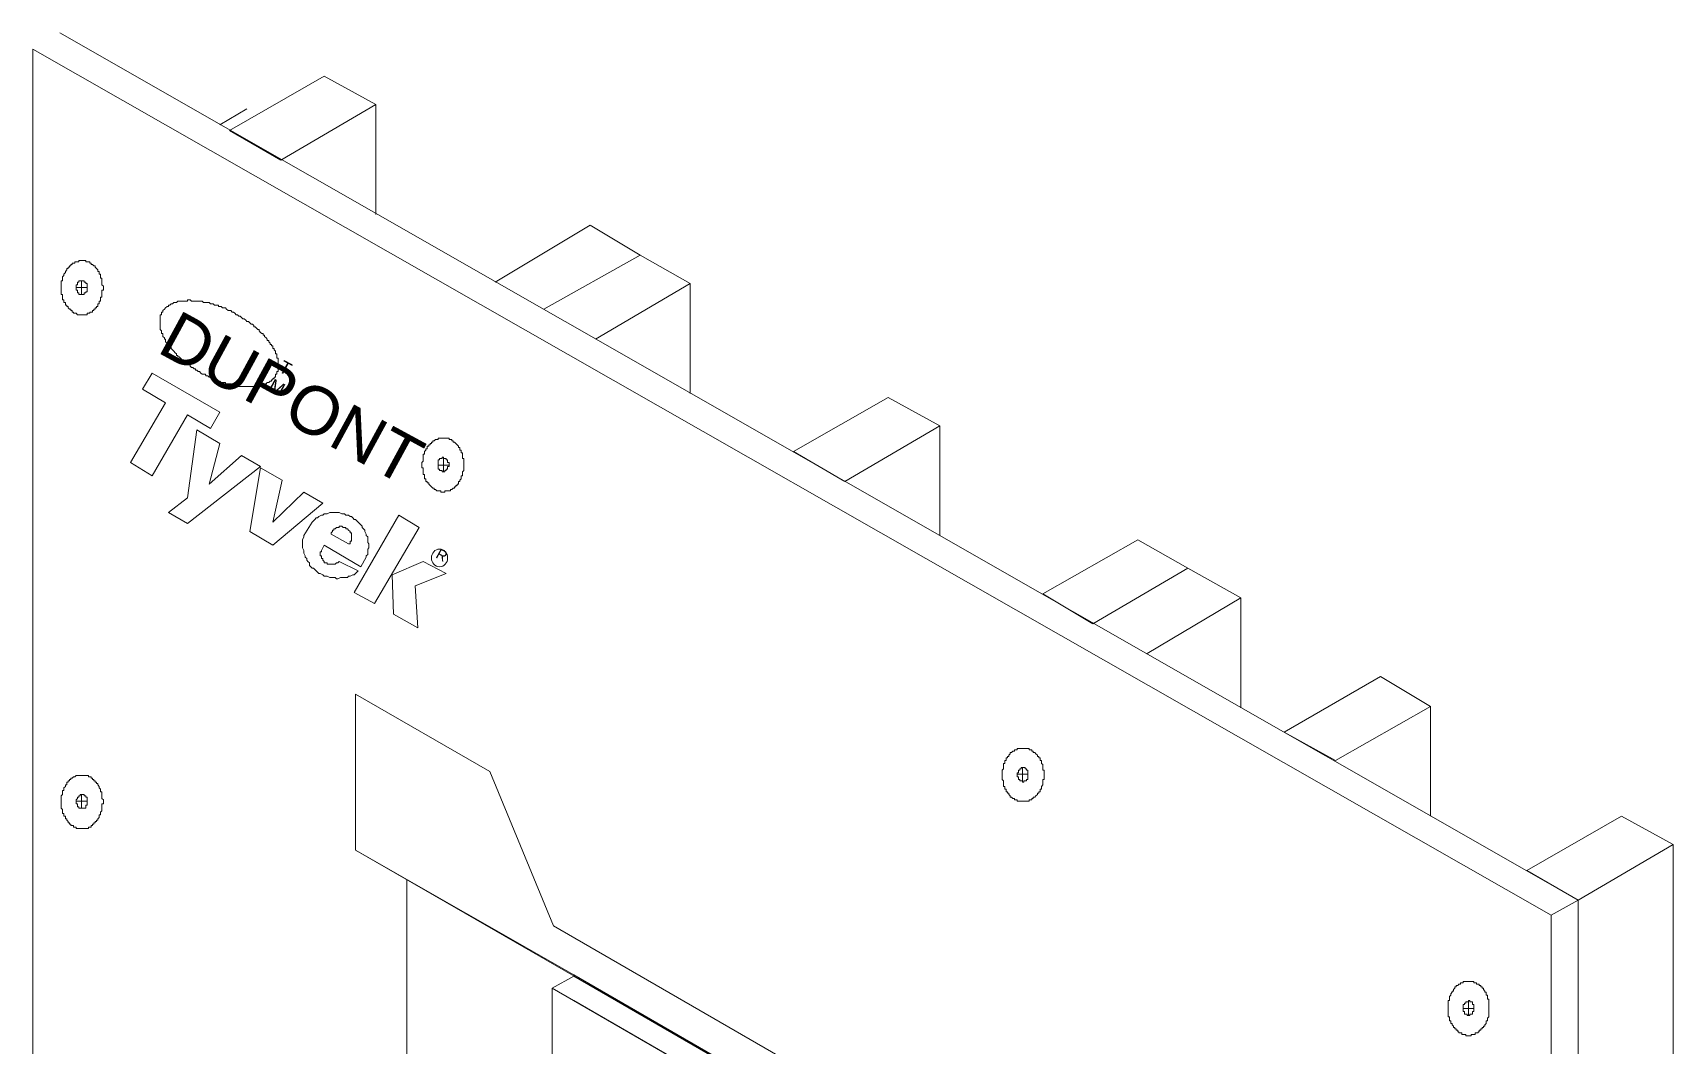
# Model space of a CAD drawing. Header units: inches. Extents: x 0 to 32.7, y -0.1 to 22.9.
# Drawn here: x 8.217 to 10.234, y 4.585 to 5.83 of the extents above; entities that cross this region are included whole.
import ezdxf

# ---------------------------------------------------------------- set-up
doc = ezdxf.new("R2010")
doc.units = ezdxf.units.IN
doc.header["$MEASUREMENT"] = 0
doc.layers.add('PDF_Geometry', color=7, linetype='Continuous', true_color=0x5d5d5d)
doc.layers.add('PDF_Text', color=7, linetype='Continuous')
doc.styles.add('PDF Arial', font='arial.ttf')
doc.styles.add('PDF Chief Blueprint', font='Chief_Blueprint.ttf')

msp = doc.modelspace()

# ---------------------------------------------------------------- linework, layer by layer
at = {"layer": 'PDF_Geometry', "color": 254, "lineweight": 18, "true_color": 0xe1e1e1}
for points in [[(10.0838, 1.7986), (10.1171, 1.8169), (10.1171, 4.7636), (8.2504, 5.8303)], [(8.4804, 5.7369), (8.4471, 5.7169)], [(10.1171, 4.7636), (10.0838, 4.7453)]]:
    msp.add_lwpolyline(points, dxfattribs=at)
at = {"layer": 'PDF_Geometry', "color": 7, "lineweight": 18}
msp.add_lwpolyline([(10.0838, 1.7986), (10.0838, 4.7453), (8.2171, 5.8103), (8.2171, 2.8786)], close=True, dxfattribs=at)
at = {"layer": 'PDF_Geometry', "color": 253, "lineweight": 18, "true_color": 0xa2a2a2}
for points in [[(8.6388, 5.6069), (8.6388, 5.7419), (8.5754, 5.7769), (8.4588, 5.7103), (8.5221, 5.6736), (8.6388, 5.7419)], [(8.7854, 5.5236), (8.9021, 5.5936), (8.9638, 5.5569)], [(8.9088, 5.4536), (9.0254, 5.5219), (8.9638, 5.5569), (8.8454, 5.4903)], [(9.0254, 5.3869), (9.0254, 5.5219)], [(9.3321, 5.2119), (9.3321, 5.3469), (9.2688, 5.3819), (9.1521, 5.3153), (9.2154, 5.2786), (9.3321, 5.3469)], [(9.6371, 5.1719), (9.7021, 5.1353), (9.5871, 5.0669)], [(9.7021, 5.1353), (9.7021, 5.0003)], [(9.9354, 4.8669), (9.9354, 5.0019), (9.8738, 5.0386), (9.7554, 4.9703), (9.8188, 4.9353), (9.9354, 5.0019)], [(10.1171, 1.8169), (10.2338, 1.8853), (10.2338, 4.8319), (10.1704, 4.8669), (10.0538, 4.8003), (10.1171, 4.7636), (10.2338, 4.8319)]]:
    msp.add_lwpolyline(points, dxfattribs=at)
at = {"layer": 'PDF_Geometry', "lineweight": 18}
for points in [[(8.2771, 5.5503), (8.2788, 5.5503), (8.2804, 5.5503), (8.2821, 5.5503), (8.2821, 5.5486), (8.2838, 5.5486), (8.2854, 5.5486), (8.2871, 5.5486), (8.2871, 5.5469), (8.2888, 5.5469), (8.2888, 5.5453), (8.2904, 5.5453), (8.2921, 5.5436), (8.2938, 5.5436), (8.2938, 5.5419), (8.2954, 5.5403), (8.2971, 5.5386), (8.2971, 5.5369), (8.2988, 5.5369), (8.2988, 5.5353), (8.2988, 5.5336), (8.3004, 5.5336), (8.3004, 5.5319), (8.3004, 5.5303), (8.3004, 5.5286), (8.3021, 5.5286), (8.3021, 5.5269), (8.3021, 5.5253), (8.3021, 5.5236), (8.3021, 5.5219), (8.3021, 5.5203), (8.3038, 5.5186), (8.3038, 5.5169), (8.3038, 5.5153), (8.3038, 5.5136), (8.3021, 5.5136), (8.3021, 5.5119), (8.3021, 5.5103), (8.3021, 5.5086), (8.3021, 5.5069), (8.3021, 5.5053), (8.3004, 5.5053), (8.3004, 5.5036), (8.3004, 5.5019), (8.3004, 5.5003), (8.2988, 5.5003), (8.2988, 5.4986), (8.2988, 5.4969), (8.2971, 5.4969), (8.2971, 5.4953), (8.2971, 5.4936), (8.2954, 5.4936), (8.2954, 5.4919), (8.2938, 5.4919), (8.2938, 5.4903), (8.2921, 5.4903), (8.2921, 5.4886), (8.2904, 5.4886), (8.2904, 5.4869), (8.2888, 5.4869), (8.2871, 5.4869), (8.2871, 5.4853), (8.2854, 5.4853), (8.2838, 5.4853), (8.2838, 5.4836), (8.2821, 5.4836), (8.2804, 5.4836), (8.2788, 5.4836), (8.2771, 5.4836), (8.2754, 5.4836), (8.2738, 5.4836), (8.2721, 5.4836), (8.2704, 5.4853), (8.2688, 5.4853), (8.2671, 5.4853), (8.2671, 5.4869), (8.2654, 5.4869), (8.2654, 5.4886), (8.2638, 5.4886), (8.2638, 5.4903), (8.2621, 5.4903), (8.2604, 5.4919), (8.2604, 5.4936), (8.2588, 5.4936), (8.2588, 5.4953), (8.2571, 5.4953), (8.2571, 5.4969), (8.2571, 5.4986), (8.2554, 5.4986), (8.2554, 5.5003), (8.2554, 5.5019), (8.2538, 5.5019), (8.2538, 5.5036), (8.2538, 5.5053), (8.2538, 5.5069), (8.2538, 5.5086), (8.2521, 5.5086), (8.2521, 5.5103), (8.2521, 5.5119), (8.2521, 5.5136), (8.2521, 5.5153), (8.2521, 5.5169), (8.2521, 5.5186), (8.2521, 5.5203), (8.2521, 5.5219), (8.2521, 5.5236), (8.2521, 5.5253), (8.2538, 5.5253), (8.2538, 5.5269), (8.2538, 5.5286), (8.2538, 5.5303), (8.2554, 5.5319), (8.2554, 5.5336), (8.2571, 5.5353), (8.2571, 5.5369), (8.2588, 5.5386), (8.2588, 5.5403), (8.2604, 5.5403), (8.2604, 5.5419), (8.2621, 5.5419), (8.2621, 5.5436), (8.2638, 5.5436), (8.2638, 5.5453), (8.2654, 5.5453), (8.2654, 5.5469), (8.2671, 5.5469), (8.2688, 5.5469), (8.2688, 5.5486), (8.2704, 5.5486), (8.2721, 5.5486), (8.2738, 5.5486), (8.2738, 5.5503), (8.2754, 5.5503)], [(8.7221, 5.3319), (8.7238, 5.3319), (8.7254, 5.3319), (8.7271, 5.3319), (8.7288, 5.3319), (8.7288, 5.3303), (8.7304, 5.3303), (8.7321, 5.3303), (8.7321, 5.3286), (8.7338, 5.3286), (8.7338, 5.3269), (8.7354, 5.3269), (8.7371, 5.3253), (8.7388, 5.3236), (8.7404, 5.3219), (8.7404, 5.3203), (8.7421, 5.3203), (8.7421, 5.3186), (8.7421, 5.3169), (8.7438, 5.3169), (8.7438, 5.3153), (8.7438, 5.3136), (8.7454, 5.3136), (8.7454, 5.3119), (8.7454, 5.3103), (8.7454, 5.3086), (8.7454, 5.3069), (8.7471, 5.3069), (8.7471, 5.3053), (8.7471, 5.3036), (8.7471, 5.3019), (8.7471, 5.3003), (8.7471, 5.2986), (8.7471, 5.2969), (8.7471, 5.2953), (8.7471, 5.2936), (8.7471, 5.2919), (8.7454, 5.2903), (8.7454, 5.2886), (8.7454, 5.2869), (8.7454, 5.2853), (8.7438, 5.2853), (8.7438, 5.2836), (8.7438, 5.2819), (8.7421, 5.2803), (8.7421, 5.2786), (8.7404, 5.2786), (8.7404, 5.2769), (8.7404, 5.2753), (8.7388, 5.2753), (8.7388, 5.2736), (8.7371, 5.2736), (8.7371, 5.2719), (8.7354, 5.2719), (8.7354, 5.2703), (8.7338, 5.2703), (8.7321, 5.2686), (8.7304, 5.2686), (8.7304, 5.2669), (8.7288, 5.2669), (8.7271, 5.2669), (8.7254, 5.2669), (8.7238, 5.2669), (8.7238, 5.2653), (8.7221, 5.2653), (8.7204, 5.2653), (8.7188, 5.2653), (8.7188, 5.2669), (8.7171, 5.2669), (8.7154, 5.2669), (8.7138, 5.2669), (8.7121, 5.2686), (8.7104, 5.2686), (8.7104, 5.2703), (8.7088, 5.2703), (8.7071, 5.2719), (8.7054, 5.2736), (8.7038, 5.2753), (8.7038, 5.2769), (8.7021, 5.2769), (8.7021, 5.2786), (8.7004, 5.2786), (8.7004, 5.2803), (8.7004, 5.2819), (8.6988, 5.2819), (8.6988, 5.2836), (8.6988, 5.2853), (8.6988, 5.2869), (8.6971, 5.2869), (8.6971, 5.2886), (8.6971, 5.2903), (8.6971, 5.2919), (8.6971, 5.2936), (8.6971, 5.2953), (8.6954, 5.2953), (8.6954, 5.2969), (8.6954, 5.2986), (8.6954, 5.3003), (8.6954, 5.3019), (8.6971, 5.3036), (8.6971, 5.3053), (8.6971, 5.3069), (8.6971, 5.3086), (8.6971, 5.3103), (8.6971, 5.3119), (8.6988, 5.3119), (8.6988, 5.3136), (8.6988, 5.3153), (8.7004, 5.3169), (8.7004, 5.3186), (8.7021, 5.3186), (8.7021, 5.3203), (8.7021, 5.3219), (8.7038, 5.3219), (8.7038, 5.3236), (8.7054, 5.3236), (8.7054, 5.3253), (8.7071, 5.3253), (8.7071, 5.3269), (8.7088, 5.3269), (8.7088, 5.3286), (8.7104, 5.3286), (8.7121, 5.3303), (8.7138, 5.3303), (8.7154, 5.3303), (8.7154, 5.3319), (8.7171, 5.3319), (8.7188, 5.3319), (8.7204, 5.3319)], [(9.4338, 4.9503), (9.4354, 4.9503), (9.4371, 4.9503), (9.4388, 4.9503), (9.4404, 4.9503), (9.4421, 4.9503), (9.4421, 4.9486), (9.4438, 4.9486), (9.4454, 4.9486), (9.4454, 4.9469), (9.4471, 4.9469), (9.4471, 4.9453), (9.4488, 4.9453), (9.4504, 4.9436), (9.4521, 4.9419), (9.4521, 4.9403), (9.4538, 4.9403), (9.4538, 4.9386), (9.4554, 4.9386), (9.4554, 4.9369), (9.4554, 4.9353), (9.4571, 4.9353), (9.4571, 4.9336), (9.4571, 4.9319), (9.4588, 4.9303), (9.4588, 4.9286), (9.4588, 4.9269), (9.4588, 4.9253), (9.4588, 4.9236), (9.4604, 4.9236), (9.4604, 4.9219), (9.4604, 4.9203), (9.4604, 4.9186), (9.4604, 4.9169), (9.4604, 4.9153), (9.4604, 4.9136), (9.4604, 4.9119), (9.4588, 4.9119), (9.4588, 4.9103), (9.4588, 4.9086), (9.4588, 4.9069), (9.4588, 4.9053), (9.4571, 4.9036), (9.4571, 4.9019), (9.4571, 4.9003), (9.4554, 4.9003), (9.4554, 4.8986), (9.4554, 4.8969), (9.4538, 4.8969), (9.4538, 4.8953), (9.4521, 4.8953), (9.4521, 4.8936), (9.4504, 4.8919), (9.4488, 4.8903), (9.4471, 4.8903), (9.4471, 4.8886), (9.4454, 4.8886), (9.4454, 4.8869), (9.4438, 4.8869), (9.4421, 4.8869), (9.4421, 4.8853), (9.4404, 4.8853), (9.4388, 4.8853), (9.4371, 4.8853), (9.4354, 4.8853), (9.4338, 4.8853), (9.4321, 4.8853), (9.4304, 4.8853), (9.4288, 4.8853), (9.4271, 4.8853), (9.4271, 4.8869), (9.4254, 4.8869), (9.4238, 4.8869), (9.4238, 4.8886), (9.4221, 4.8886), (9.4204, 4.8903), (9.4188, 4.8903), (9.4188, 4.8919), (9.4171, 4.8936), (9.4171, 4.8953), (9.4154, 4.8953), (9.4154, 4.8969), (9.4138, 4.8969), (9.4138, 4.8986), (9.4138, 4.9003), (9.4121, 4.9003), (9.4121, 4.9019), (9.4121, 4.9036), (9.4104, 4.9036), (9.4104, 4.9053), (9.4104, 4.9069), (9.4104, 4.9086), (9.4104, 4.9103), (9.4088, 4.9119), (9.4088, 4.9136), (9.4088, 4.9153), (9.4088, 4.9169), (9.4088, 4.9186), (9.4088, 4.9203), (9.4088, 4.9219), (9.4088, 4.9236), (9.4104, 4.9253), (9.4104, 4.9269), (9.4104, 4.9286), (9.4104, 4.9303), (9.4104, 4.9319), (9.4121, 4.9319), (9.4121, 4.9336), (9.4121, 4.9353), (9.4138, 4.9353), (9.4138, 4.9369), (9.4138, 4.9386), (9.4154, 4.9386), (9.4154, 4.9403), (9.4171, 4.9403), (9.4171, 4.9419), (9.4188, 4.9436), (9.4188, 4.9453), (9.4204, 4.9453), (9.4221, 4.9469), (9.4238, 4.9469), (9.4238, 4.9486), (9.4254, 4.9486), (9.4271, 4.9486), (9.4271, 4.9503), (9.4288, 4.9503), (9.4304, 4.9503), (9.4321, 4.9503)], [(8.2771, 4.9169), (8.2788, 4.9169), (8.2804, 4.9169), (8.2821, 4.9169), (8.2838, 4.9169), (8.2854, 4.9169), (8.2854, 4.9153), (8.2871, 4.9153), (8.2888, 4.9153), (8.2888, 4.9136), (8.2904, 4.9136), (8.2904, 4.9119), (8.2921, 4.9119), (8.2921, 4.9103), (8.2938, 4.9103), (8.2938, 4.9086), (8.2954, 4.9086), (8.2954, 4.9069), (8.2971, 4.9069), (8.2971, 4.9053), (8.2988, 4.9036), (8.2988, 4.9019), (8.3004, 4.9003), (8.3004, 4.8986), (8.3004, 4.8969), (8.3021, 4.8969), (8.3021, 4.8953), (8.3021, 4.8936), (8.3021, 4.8919), (8.3021, 4.8903), (8.3021, 4.8886), (8.3038, 4.8869), (8.3038, 4.8853), (8.3038, 4.8836), (8.3038, 4.8819), (8.3021, 4.8819), (8.3021, 4.8803), (8.3021, 4.8786), (8.3021, 4.8769), (8.3021, 4.8753), (8.3021, 4.8736), (8.3004, 4.8719), (8.3004, 4.8703), (8.3004, 4.8686), (8.2988, 4.8686), (8.2988, 4.8669), (8.2988, 4.8653), (8.2971, 4.8636), (8.2971, 4.8619), (8.2954, 4.8619), (8.2954, 4.8603), (8.2938, 4.8603), (8.2938, 4.8586), (8.2921, 4.8586), (8.2921, 4.8569), (8.2904, 4.8569), (8.2904, 4.8553), (8.2888, 4.8553), (8.2888, 4.8536), (8.2871, 4.8536), (8.2854, 4.8536), (8.2854, 4.8519), (8.2838, 4.8519), (8.2821, 4.8519), (8.2804, 4.8519), (8.2788, 4.8519), (8.2771, 4.8519), (8.2754, 4.8519), (8.2738, 4.8519), (8.2721, 4.8519), (8.2704, 4.8519), (8.2704, 4.8536), (8.2688, 4.8536), (8.2671, 4.8536), (8.2671, 4.8553), (8.2654, 4.8553), (8.2638, 4.8553), (8.2638, 4.8569), (8.2621, 4.8569), (8.2621, 4.8586), (8.2604, 4.8586), (8.2604, 4.8603), (8.2588, 4.8619), (8.2588, 4.8636), (8.2571, 4.8636), (8.2571, 4.8653), (8.2571, 4.8669), (8.2554, 4.8669), (8.2554, 4.8686), (8.2554, 4.8703), (8.2538, 4.8703), (8.2538, 4.8719), (8.2538, 4.8736), (8.2538, 4.8753), (8.2521, 4.8769), (8.2521, 4.8786), (8.2521, 4.8803), (8.2521, 4.8819), (8.2521, 4.8836), (8.2521, 4.8853), (8.2521, 4.8869), (8.2521, 4.8886), (8.2521, 4.8903), (8.2521, 4.8919), (8.2538, 4.8936), (8.2538, 4.8953), (8.2538, 4.8969), (8.2538, 4.8986), (8.2554, 4.8986), (8.2554, 4.9003), (8.2554, 4.9019), (8.2571, 4.9036), (8.2571, 4.9053), (8.2588, 4.9053), (8.2588, 4.9069), (8.2588, 4.9086), (8.2604, 4.9086), (8.2604, 4.9103), (8.2621, 4.9103), (8.2621, 4.9119), (8.2638, 4.9119), (8.2638, 4.9136), (8.2654, 4.9136), (8.2671, 4.9153), (8.2688, 4.9153), (8.2704, 4.9169), (8.2721, 4.9169), (8.2738, 4.9169), (8.2754, 4.9169)], [(9.9821, 4.6636), (9.9838, 4.6636), (9.9854, 4.6636), (9.9871, 4.6636), (9.9888, 4.6636), (9.9888, 4.6619), (9.9904, 4.6619), (9.9921, 4.6619), (9.9921, 4.6603), (9.9938, 4.6603), (9.9954, 4.6603), (9.9954, 4.6586), (9.9971, 4.6586), (9.9971, 4.6569), (9.9988, 4.6569), (9.9988, 4.6553), (10.0004, 4.6553), (10.0004, 4.6536), (10.0021, 4.6519), (10.0021, 4.6503), (10.0038, 4.6503), (10.0038, 4.6486), (10.0038, 4.6469), (10.0054, 4.6469), (10.0054, 4.6453), (10.0054, 4.6436), (10.0054, 4.6419), (10.0071, 4.6419), (10.0071, 4.6403), (10.0071, 4.6386), (10.0071, 4.6369), (10.0071, 4.6353), (10.0071, 4.6336), (10.0071, 4.6319), (10.0071, 4.6303), (10.0071, 4.6286), (10.0071, 4.6269), (10.0071, 4.6253), (10.0071, 4.6236), (10.0071, 4.6219), (10.0071, 4.6203), (10.0054, 4.6186), (10.0054, 4.6169), (10.0054, 4.6153), (10.0038, 4.6153), (10.0038, 4.6136), (10.0038, 4.6119), (10.0021, 4.6103), (10.0021, 4.6086), (10.0004, 4.6086), (10.0004, 4.6069), (9.9988, 4.6069), (9.9988, 4.6053), (9.9971, 4.6053), (9.9971, 4.6036), (9.9954, 4.6036), (9.9954, 4.6019), (9.9938, 4.6019), (9.9938, 4.6003), (9.9921, 4.6003), (9.9904, 4.6003), (9.9904, 4.5986), (9.9888, 4.5986), (9.9871, 4.5986), (9.9854, 4.5986), (9.9854, 4.5969), (9.9838, 4.5969), (9.9821, 4.5969), (9.9804, 4.5969), (9.9788, 4.5969), (9.9788, 4.5986), (9.9771, 4.5986), (9.9754, 4.5986), (9.9738, 4.5986), (9.9738, 4.6003), (9.9721, 4.6003), (9.9704, 4.6003), (9.9704, 4.6019), (9.9688, 4.6019), (9.9688, 4.6036), (9.9671, 4.6036), (9.9671, 4.6053), (9.9654, 4.6053), (9.9654, 4.6069), (9.9638, 4.6069), (9.9638, 4.6086), (9.9621, 4.6103), (9.9621, 4.6119), (9.9604, 4.6119), (9.9604, 4.6136), (9.9604, 4.6153), (9.9588, 4.6153), (9.9588, 4.6169), (9.9588, 4.6186), (9.9588, 4.6203), (9.9571, 4.6203), (9.9571, 4.6219), (9.9571, 4.6236), (9.9571, 4.6253), (9.9571, 4.6269), (9.9571, 4.6286), (9.9571, 4.6303), (9.9571, 4.6319), (9.9571, 4.6336), (9.9571, 4.6353), (9.9571, 4.6369), (9.9571, 4.6386), (9.9571, 4.6403), (9.9588, 4.6403), (9.9588, 4.6419), (9.9588, 4.6436), (9.9588, 4.6453), (9.9604, 4.6469), (9.9604, 4.6486), (9.9621, 4.6503), (9.9621, 4.6519), (9.9638, 4.6519), (9.9638, 4.6536), (9.9654, 4.6553), (9.9654, 4.6569), (9.9671, 4.6569), (9.9671, 4.6586), (9.9688, 4.6586), (9.9704, 4.6603), (9.9721, 4.6603), (9.9721, 4.6619), (9.9738, 4.6619), (9.9754, 4.6619), (9.9754, 4.6636), (9.9771, 4.6636), (9.9788, 4.6636), (9.9804, 4.6636)]]:
    msp.add_lwpolyline(points, close=True, dxfattribs=at)
at = {"layer": 'PDF_Geometry', "color": 251, "lineweight": 18, "true_color": 0x686868}
for points in [[(8.2771, 5.5253), (8.2788, 5.5253), (8.2804, 5.5253), (8.2804, 5.5236), (8.2821, 5.5236), (8.2821, 5.5219), (8.2838, 5.5219), (8.2838, 5.5203), (8.2838, 5.5186), (8.2838, 5.5169), (8.2838, 5.5153), (8.2838, 5.5136), (8.2838, 5.5119), (8.2821, 5.5119), (8.2821, 5.5103), (8.2804, 5.5103), (8.2804, 5.5086), (8.2788, 5.5086), (8.2771, 5.5086), (8.2754, 5.5086), (8.2738, 5.5086), (8.2738, 5.5103), (8.2721, 5.5103), (8.2721, 5.5119), (8.2721, 5.5136), (8.2704, 5.5136), (8.2704, 5.5153), (8.2704, 5.5169), (8.2704, 5.5186), (8.2704, 5.5203), (8.2721, 5.5203), (8.2721, 5.5219), (8.2721, 5.5236), (8.2738, 5.5236), (8.2738, 5.5253), (8.2754, 5.5253)], [(8.5154, 5.4103), (8.5154, 5.4086), (8.5154, 5.4069), (8.5138, 5.4069), (8.5138, 5.4053), (8.5121, 5.4053), (8.5121, 5.4036), (8.5104, 5.4036), (8.5104, 5.4019), (8.5088, 5.4019), (8.5071, 5.4003), (8.5054, 5.4003), (8.5038, 5.3986), (8.5021, 5.3986), (8.5004, 5.3969), (8.4988, 5.3969), (8.4971, 5.3969), (8.4954, 5.3969), (8.4938, 5.3953), (8.4921, 5.3953), (8.4904, 5.3953), (8.4888, 5.3953), (8.4871, 5.3953), (8.4854, 5.3953), (8.4838, 5.3953), (8.4821, 5.3953), (8.4804, 5.3953), (8.4788, 5.3953), (8.4771, 5.3953), (8.4754, 5.3953), (8.4738, 5.3953), (8.4721, 5.3953), (8.4704, 5.3953), (8.4688, 5.3953), (8.4671, 5.3969), (8.4654, 5.3969), (8.4638, 5.3969), (8.4621, 5.3969), (8.4604, 5.3986), (8.4588, 5.3986), (8.4571, 5.3986), (8.4554, 5.3986), (8.4538, 5.3986), (8.4538, 5.4003), (8.4521, 5.4003), (8.4504, 5.4003), (8.4488, 5.4003), (8.4471, 5.4019), (8.4454, 5.4019), (8.4438, 5.4019), (8.4438, 5.4036), (8.4421, 5.4036), (8.4404, 5.4036), (8.4388, 5.4053), (8.4371, 5.4053), (8.4354, 5.4069), (8.4338, 5.4069), (8.4321, 5.4086), (8.4304, 5.4086), (8.4288, 5.4103), (8.4271, 5.4103), (8.4254, 5.4103), (8.4238, 5.4119), (8.4221, 5.4136), (8.4204, 5.4136), (8.4188, 5.4153), (8.4171, 5.4153), (8.4171, 5.4169), (8.4154, 5.4169), (8.4138, 5.4186), (8.4121, 5.4186), (8.4104, 5.4203), (8.4104, 5.4219), (8.4088, 5.4219), (8.4071, 5.4236), (8.4054, 5.4236), (8.4054, 5.4253), (8.4038, 5.4253), (8.4021, 5.4269), (8.4004, 5.4286), (8.3988, 5.4303), (8.3971, 5.4319), (8.3954, 5.4319), (8.3954, 5.4336), (8.3938, 5.4336), (8.3938, 5.4353), (8.3921, 5.4369), (8.3904, 5.4386), (8.3888, 5.4403), (8.3871, 5.4419), (8.3871, 5.4436), (8.3854, 5.4436), (8.3854, 5.4453), (8.3838, 5.4453), (8.3838, 5.4469), (8.3821, 5.4486), (8.3804, 5.4503), (8.3804, 5.4519), (8.3804, 5.4536), (8.3788, 5.4536), (8.3788, 5.4553), (8.3771, 5.4569), (8.3771, 5.4586), (8.3771, 5.4603), (8.3754, 5.4603), (8.3754, 5.4619), (8.3754, 5.4636), (8.3738, 5.4653), (8.3738, 5.4669), (8.3738, 5.4686), (8.3738, 5.4703), (8.3738, 5.4719), (8.3738, 5.4736), (8.3738, 5.4753), (8.3738, 5.4769), (8.3738, 5.4786), (8.3738, 5.4803), (8.3738, 5.4819), (8.3738, 5.4836), (8.3754, 5.4836), (8.3754, 5.4853), (8.3754, 5.4869), (8.3771, 5.4869), (8.3771, 5.4886), (8.3788, 5.4903), (8.3804, 5.4919), (8.3821, 5.4936), (8.3838, 5.4936), (8.3838, 5.4953), (8.3854, 5.4953), (8.3871, 5.4969), (8.3888, 5.4969), (8.3904, 5.4986), (8.3921, 5.4986), (8.3938, 5.4986), (8.3954, 5.5003), (8.3971, 5.5003), (8.3988, 5.5003), (8.4004, 5.5003), (8.4021, 5.5003), (8.4038, 5.5003), (8.4054, 5.5003), (8.4071, 5.5003), (8.4071, 5.5019), (8.4088, 5.5019), (8.4104, 5.5019), (8.4121, 5.5003), (8.4138, 5.5003), (8.4154, 5.5003), (8.4171, 5.5003), (8.4188, 5.5003), (8.4204, 5.5003), (8.4221, 5.5003), (8.4238, 5.5003), (8.4254, 5.5003), (8.4271, 5.4986), (8.4288, 5.4986), (8.4304, 5.4986), (8.4321, 5.4986), (8.4338, 5.4986), (8.4354, 5.4969), (8.4371, 5.4969), (8.4388, 5.4969), (8.4404, 5.4953), (8.4421, 5.4953), (8.4438, 5.4953), (8.4454, 5.4953), (8.4454, 5.4936), (8.4471, 5.4936), (8.4488, 5.4936), (8.4504, 5.4919), (8.4521, 5.4919), (8.4538, 5.4919), (8.4554, 5.4903), (8.4571, 5.4886), (8.4588, 5.4886), (8.4604, 5.4886), (8.4621, 5.4869), (8.4638, 5.4869), (8.4654, 5.4853), (8.4671, 5.4836), (8.4688, 5.4836), (8.4704, 5.4819), (8.4721, 5.4819), (8.4738, 5.4803), (8.4754, 5.4786), (8.4771, 5.4786), (8.4788, 5.4769), (8.4804, 5.4753), (8.4821, 5.4753), (8.4838, 5.4736), (8.4854, 5.4719), (8.4871, 5.4719), (8.4888, 5.4703), (8.4888, 5.4686), (8.4904, 5.4686), (8.4921, 5.4669), (8.4938, 5.4653), (8.4954, 5.4653), (8.4954, 5.4636), (8.4971, 5.4619), (8.4988, 5.4603), (8.5004, 5.4603), (8.5004, 5.4586), (8.5021, 5.4586), (8.5021, 5.4569), (8.5038, 5.4553), (8.5054, 5.4536), (8.5054, 5.4519), (8.5071, 5.4519), (8.5071, 5.4503), (8.5088, 5.4486), (8.5088, 5.4469), (8.5104, 5.4469), (8.5104, 5.4453), (8.5121, 5.4453), (8.5121, 5.4436), (8.5121, 5.4419), (8.5138, 5.4419), (8.5138, 5.4403), (8.5154, 5.4386), (8.5154, 5.4369), (8.5154, 5.4353), (8.5171, 5.4353), (8.5171, 5.4336), (8.5171, 5.4319), (8.5171, 5.4303), (8.5188, 5.4303), (8.5188, 5.4286), (8.5188, 5.4269), (8.5188, 5.4253), (8.5188, 5.4236), (8.5188, 5.4219), (8.5188, 5.4203), (8.5188, 5.4186), (8.5188, 5.4169), (8.5188, 5.4153), (8.5188, 5.4136), (8.5171, 5.4136), (8.5171, 5.4119), (8.5171, 5.4103)], [(8.4471, 5.3636), (8.4354, 5.3436), (8.4071, 5.3603), (8.3638, 5.2853), (8.3371, 5.3019), (8.3804, 5.3753), (8.3521, 5.3919), (8.3638, 5.4119)], [(8.4188, 5.3419), (8.4471, 5.3253), (8.4338, 5.2753), (8.4738, 5.3103), (8.4971, 5.2969), (8.4071, 5.2269), (8.3838, 5.2403), (8.4071, 5.2586)], [(8.7221, 5.3086), (8.7221, 5.3069), (8.7238, 5.3069), (8.7254, 5.3069), (8.7254, 5.3053), (8.7271, 5.3053), (8.7271, 5.3036), (8.7271, 5.3019), (8.7288, 5.3019), (8.7288, 5.3003), (8.7288, 5.2986), (8.7288, 5.2969), (8.7271, 5.2969), (8.7271, 5.2953), (8.7271, 5.2936), (8.7254, 5.2936), (8.7254, 5.2919), (8.7238, 5.2919), (8.7238, 5.2903), (8.7221, 5.2903), (8.7204, 5.2903), (8.7204, 5.2919), (8.7188, 5.2919), (8.7171, 5.2919), (8.7171, 5.2936), (8.7154, 5.2936), (8.7154, 5.2953), (8.7154, 5.2969), (8.7154, 5.2986), (8.7154, 5.3003), (8.7154, 5.3019), (8.7154, 5.3036), (8.7154, 5.3053), (8.7171, 5.3053), (8.7171, 5.3069), (8.7188, 5.3069), (8.7204, 5.3069), (8.7204, 5.3086)], [(8.5238, 5.2803), (8.5121, 5.2286), (8.5504, 5.2653), (8.5738, 5.2519), (8.5121, 5.2003), (8.4838, 5.2169), (8.4971, 5.2953)], [(8.6171, 5.2286), (8.6154, 5.2303), (8.6138, 5.2319), (8.6121, 5.2319), (8.6104, 5.2336), (8.6088, 5.2353), (8.6071, 5.2353), (8.6054, 5.2369), (8.6021, 5.2369), (8.6004, 5.2386), (8.5988, 5.2386), (8.5971, 5.2386), (8.5938, 5.2403), (8.5921, 5.2403), (8.5904, 5.2403), (8.5888, 5.2403), (8.5854, 5.2403), (8.5838, 5.2403), (8.5821, 5.2403), (8.5788, 5.2386), (8.5771, 5.2386), (8.5754, 5.2386), (8.5738, 5.2369), (8.5721, 5.2369), (8.5688, 5.2353), (8.5671, 5.2336), (8.5654, 5.2336), (8.5638, 5.2319), (8.5621, 5.2303), (8.5604, 5.2286), (8.5504, 5.2119), (8.5504, 5.2103), (8.5488, 5.2069), (8.5488, 5.2053), (8.5488, 5.2036), (8.5488, 5.2003), (8.5488, 5.1986), (8.5488, 5.1969), (8.5504, 5.1936), (8.5504, 5.1919), (8.5504, 5.1903), (8.5521, 5.1869), (8.5521, 5.1853), (8.5538, 5.1836), (8.5538, 5.1819), (8.5554, 5.1803), (8.5571, 5.1786), (8.5571, 5.1753), (8.5588, 5.1736), (8.5604, 5.1719), (8.5621, 5.1719), (8.5638, 5.1703), (8.5654, 5.1686), (8.5671, 5.1669), (8.5688, 5.1653), (8.5704, 5.1653), (8.5738, 5.1636), (8.5754, 5.1619), (8.5771, 5.1619), (8.5788, 5.1619), (8.5821, 5.1603), (8.5838, 5.1603), (8.5854, 5.1603), (8.5888, 5.1603), (8.5904, 5.1586), (8.5921, 5.1586), (8.5954, 5.1603), (8.5971, 5.1603), (8.5988, 5.1603), (8.6021, 5.1603), (8.6038, 5.1603), (8.6054, 5.1619), (8.6071, 5.1619), (8.6104, 5.1636), (8.6121, 5.1636), (8.6138, 5.1653), (8.6154, 5.1669), (8.6171, 5.1686), (8.5938, 5.1803), (8.5921, 5.1786), (8.5904, 5.1786), (8.5888, 5.1769), (8.5871, 5.1769), (8.5854, 5.1769), (8.5838, 5.1769), (8.5821, 5.1769), (8.5804, 5.1769), (8.5788, 5.1769), (8.5788, 5.1786), (8.5771, 5.1786), (8.5754, 5.1786), (8.5754, 5.1803), (8.5738, 5.1819), (8.5738, 5.1836), (8.5721, 5.1836), (8.5721, 5.1853), (8.5721, 5.1869), (8.5704, 5.1869), (8.5704, 5.1886), (8.5704, 5.1903), (8.5704, 5.1919), (8.5721, 5.1919), (8.5721, 5.1936), (8.5754, 5.2003), (8.6204, 5.1736), (8.6271, 5.1853), (8.6271, 5.1869), (8.6288, 5.1886), (8.6288, 5.1903), (8.6288, 5.1936), (8.6288, 5.1953), (8.6304, 5.1969), (8.6304, 5.1986), (8.6304, 5.2019), (8.6288, 5.2036), (8.6288, 5.2053), (8.6288, 5.2086), (8.6288, 5.2103), (8.6271, 5.2119), (8.6271, 5.2136), (8.6254, 5.2169), (8.6254, 5.2186), (8.6238, 5.2203), (8.6221, 5.2219), (8.6221, 5.2236), (8.6204, 5.2253), (8.6188, 5.2269)], [(8.5838, 5.2136), (8.6054, 5.2019), (8.6071, 5.2019), (8.6071, 5.2036), (8.6071, 5.2053), (8.6088, 5.2053), (8.6088, 5.2069), (8.6088, 5.2086), (8.6088, 5.2103), (8.6088, 5.2119), (8.6088, 5.2136), (8.6088, 5.2153), (8.6071, 5.2153), (8.6071, 5.2169), (8.6054, 5.2186), (8.6038, 5.2203), (8.6021, 5.2203), (8.6021, 5.2219), (8.6004, 5.2219), (8.5988, 5.2219), (8.5971, 5.2236), (8.5954, 5.2236), (8.5938, 5.2236), (8.5938, 5.2219), (8.5921, 5.2219), (8.5904, 5.2219), (8.5888, 5.2203), (8.5871, 5.2203), (8.5871, 5.2186), (8.5854, 5.2186), (8.5854, 5.2169), (8.5838, 5.2153)], [(8.6921, 5.2219), (8.6371, 5.1286), (8.6121, 5.1419), (8.6671, 5.2369)], [(8.6971, 5.1803), (8.7254, 5.1653), (8.6871, 5.1503), (8.6904, 5.0986), (8.6604, 5.1153), (8.6588, 5.1636)], [(9.4338, 4.9269), (9.4354, 4.9269), (9.4371, 4.9269), (9.4371, 4.9253), (9.4388, 4.9253), (9.4388, 4.9236), (9.4404, 4.9236), (9.4404, 4.9219), (9.4404, 4.9203), (9.4404, 4.9186), (9.4404, 4.9169), (9.4404, 4.9153), (9.4404, 4.9136), (9.4404, 4.9119), (9.4388, 4.9119), (9.4388, 4.9103), (9.4371, 4.9103), (9.4354, 4.9103), (9.4354, 4.9086), (9.4338, 4.9086), (9.4338, 4.9103), (9.4321, 4.9103), (9.4304, 4.9103), (9.4304, 4.9119), (9.4288, 4.9119), (9.4288, 4.9136), (9.4288, 4.9153), (9.4271, 4.9153), (9.4271, 4.9169), (9.4271, 4.9186), (9.4271, 4.9203), (9.4288, 4.9203), (9.4288, 4.9219), (9.4288, 4.9236), (9.4304, 4.9236), (9.4304, 4.9253), (9.4321, 4.9253), (9.4321, 4.9269)], [(8.2771, 4.8936), (8.2788, 4.8936), (8.2804, 4.8936), (8.2804, 4.8919), (8.2821, 4.8919), (8.2821, 4.8903), (8.2838, 4.8903), (8.2838, 4.8886), (8.2838, 4.8869), (8.2838, 4.8853), (8.2838, 4.8836), (8.2838, 4.8819), (8.2838, 4.8803), (8.2821, 4.8803), (8.2821, 4.8786), (8.2821, 4.8769), (8.2804, 4.8769), (8.2788, 4.8769), (8.2771, 4.8769), (8.2754, 4.8769), (8.2738, 4.8769), (8.2738, 4.8786), (8.2721, 4.8786), (8.2721, 4.8803), (8.2721, 4.8819), (8.2704, 4.8819), (8.2704, 4.8836), (8.2704, 4.8853), (8.2704, 4.8869), (8.2721, 4.8886), (8.2721, 4.8903), (8.2738, 4.8903), (8.2738, 4.8919), (8.2754, 4.8919), (8.2754, 4.8936)], [(9.9821, 4.6403), (9.9838, 4.6403), (9.9838, 4.6386), (9.9854, 4.6386), (9.9871, 4.6386), (9.9871, 4.6369), (9.9871, 4.6353), (9.9888, 4.6353), (9.9888, 4.6336), (9.9888, 4.6319), (9.9888, 4.6303), (9.9888, 4.6286), (9.9888, 4.6269), (9.9871, 4.6269), (9.9871, 4.6253), (9.9871, 4.6236), (9.9854, 4.6236), (9.9838, 4.6236), (9.9838, 4.6219), (9.9821, 4.6219), (9.9804, 4.6219), (9.9804, 4.6236), (9.9788, 4.6236), (9.9771, 4.6236), (9.9771, 4.6253), (9.9771, 4.6269), (9.9754, 4.6269), (9.9754, 4.6286), (9.9754, 4.6303), (9.9754, 4.6319), (9.9754, 4.6336), (9.9754, 4.6353), (9.9771, 4.6353), (9.9771, 4.6369), (9.9788, 4.6369), (9.9788, 4.6386), (9.9804, 4.6386), (9.9821, 4.6386)]]:
    msp.add_lwpolyline(points, close=True, dxfattribs=at)
for points in [[(8.2704, 5.5169), (8.2838, 5.5169)], [(8.2771, 5.5253), (8.2771, 5.5086)], [(8.7221, 5.3086), (8.7221, 5.2903)], [(8.7154, 5.2986), (8.7288, 5.2986)], [(9.4338, 4.9269), (9.4338, 4.9086)], [(9.4271, 4.9186), (9.4404, 4.9186)], [(8.2704, 4.8853), (8.2838, 4.8853)], [(8.2771, 4.8936), (8.2771, 4.8769)], [(9.9821, 4.6403), (9.9821, 4.6219)], [(9.9754, 4.6303), (9.9888, 4.6303)]]:
    msp.add_lwpolyline(points, dxfattribs=at)
at = {"layer": 'PDF_Geometry', "color": 253, "lineweight": 18, "true_color": 0xa2a2a2}
msp.add_lwpolyline([(9.6371, 5.1719), (9.5204, 5.1036), (9.4588, 5.1403), (9.5754, 5.2069)], close=True, dxfattribs=at)
at = {"layer": 'PDF_Geometry', "color": 252, "lineweight": 18, "true_color": 0x929292}
for points in [[(8.8821, 4.6719), (8.6138, 4.8253), (8.6138, 5.0169), (8.6138, 4.8253), (9.8021, 4.1403), (9.8021, 4.3319), (9.8021, 4.1403), (9.4571, 4.3386)], [(8.7788, 4.9219), (8.6138, 5.0169)], [(8.8821, 3.4503), (8.8821, 3.0336), (8.6771, 3.1519), (8.6771, 4.7886)]]:
    msp.add_lwpolyline(points, dxfattribs=at)
at = {"layer": 'PDF_Geometry', "color": 7, "lineweight": 18}
for points in [[(9.6738, 4.4053), (9.5088, 4.3553), (8.8571, 4.7319), (8.7788, 4.9219)], [(9.5088, 4.3553), (8.8571, 4.7319)], [(8.8821, 4.6703), (9.4554, 4.3386), (9.4571, 4.3386)]]:
    msp.add_lwpolyline(points, dxfattribs=at)
at = {"layer": 'PDF_Geometry', "color": 252, "lineweight": 18, "true_color": 0x959595}
for points in [[(8.8821, 4.6703), (8.8554, 4.6553), (8.8821, 4.6403), (9.4288, 4.3236), (9.4554, 4.3386), (8.8821, 4.6719), (9.4554, 4.3403)], [(9.4554, 3.1486), (9.4288, 3.1336), (8.8554, 3.4653), (8.8554, 4.6553), (9.4288, 4.3236), (9.4554, 4.3386)]]:
    msp.add_lwpolyline(points, dxfattribs=at)
msp.add_lwpolyline([(9.4288, 3.1336), (9.4288, 4.3236), (9.4288, 3.1336), (8.8554, 3.4653), (8.8554, 4.6553), (8.8821, 4.6703), (9.4554, 4.3386), (9.4554, 3.1486)], close=True, dxfattribs=at)
at = {"layer": 'PDF_Geometry', "color": 251, "lineweight": 18, "true_color": 0x686868}
for points in [[(8.7171, 5.1953), (8.7116, 5.1953), (8.7071, 5.1904), (8.7071, 5.1844)], [(8.7071, 5.1844), (8.7071, 5.1785), (8.7116, 5.1736), (8.7171, 5.1736)], [(8.7271, 5.1844), (8.7271, 5.1904), (8.7226, 5.1953), (8.7171, 5.1953)], [(8.7171, 5.1736), (8.7226, 5.1736), (8.7271, 5.1785), (8.7271, 5.1844)]]:
    msp.add_open_spline(points, degree=3, dxfattribs=at)

# ---------------------------------------------------------------- texts
at = {"layer": 'PDF_Text', "color": 251, "true_color": 0x686868, "attachment_point": 7, "rotation": 331.478}
for s, insert, char_height, style in [('DUPONT', (8.3676, 5.4377), 0.05918, 'PDF Arial'), ('T', (8.5181, 5.4145), 0.0156, 'PDF Arial'), ('M', (8.5057, 5.3918), 0.0156, 'PDF Arial'), ('R', (8.7114, 5.1853), 0.0129, 'PDF Chief Blueprint')]:
    msp.add_mtext(s, dxfattribs=dict(at, insert=insert, char_height=char_height, style=style))

doc.saveas('drawing.dxf')
